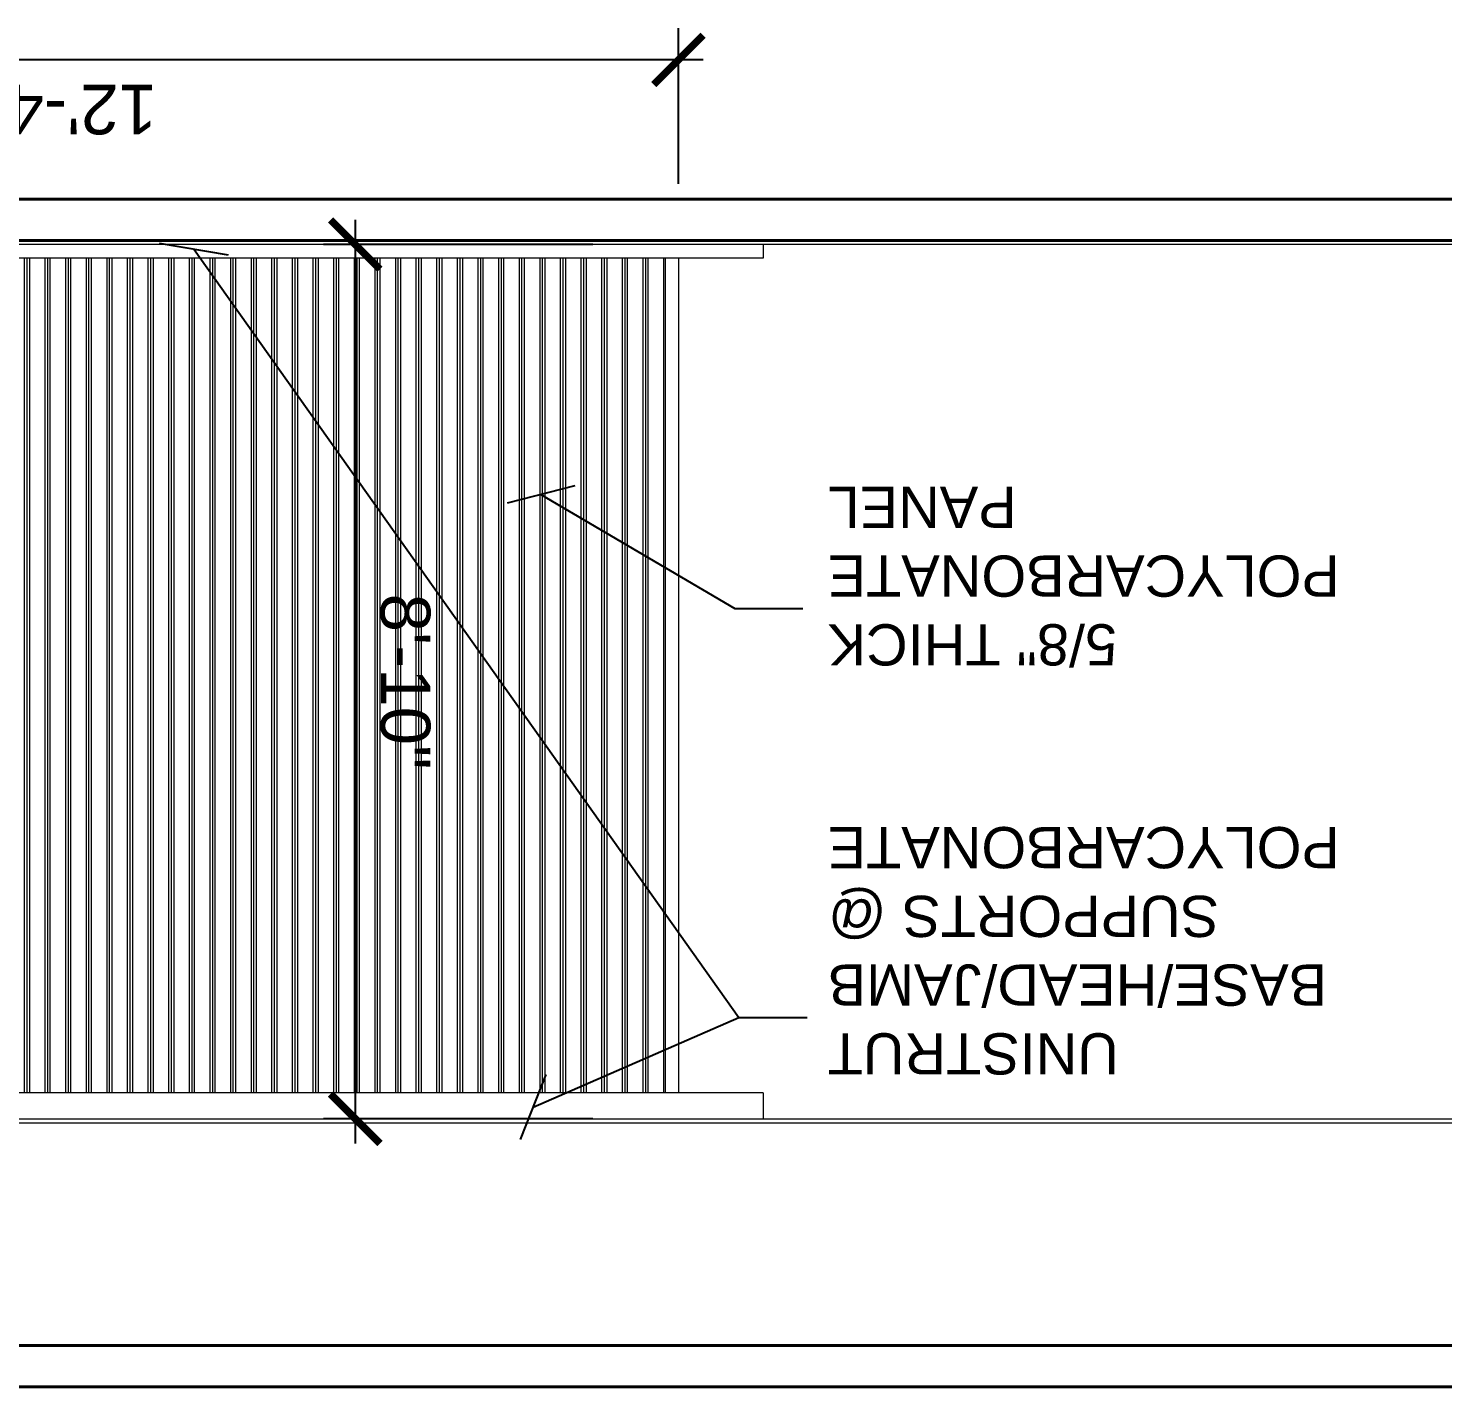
# Model space of a CAD drawing. Extents: x 65572 to 72871, y 30718 to 33858.
# Drawn here: x 66078 to 66249.4, y 30738.6 to 30903.3 of the extents above; entities that cross this region are included whole.
import ezdxf

# ---------------------------------------------------------------- set-up
doc = ezdxf.new("R2010")
doc.units = 0
doc.header["$LTSCALE"] = 0.5
doc.header["$MEASUREMENT"] = 0
doc.layers.get('0').update_dxf_attribs({"color": 20, "linetype": 'CONTINUOUS'})
doc.layers.get('DEFPOINTS').update_dxf_attribs({"linetype": 'CONTINUOUS', "lineweight": 5})
for name, color, linetype, lineweight in [('Annotations', 40, 'CONTINUOUS', 5), ('Framing', 142, 'CONTINUOUS', 13), ('Hatches', 8, 'CONTINUOUS', 5), ('Structure', 7, 'CONTINUOUS', 40), ('Viewed', 150, 'CONTINUOUS', 9)]:
    doc.layers.add(name, color=color, linetype=linetype, lineweight=lineweight)
doc.styles.get("Standard").update_dxf_attribs({"font": 'arial.ttf'})
doc.dimstyles.new('ARCH', dxfattribs={"dimscale": 96, "dimtxt": 0.0625, "dimasz": 0.0625, "dimexe": 0.04, "dimexo": 0.09375, "dimgap": 0.03125, "dimtad": 1, "dimdec": 0, "dimrnd": 0.0625, "dimzin": 3, "dimdsep": 46, "dimlunit": 4, "dimtxsty": 'Standard', "dimblk1": 'ARCHTICK', "dimblk2": 'ARCHTICK', "dimsah": 1, "dimcen": 0, "dimdle": 0.03125, "dimclrd": 256, "dimclre": 256, "dimclrt": 256, "dimazin": 0, "dimtfac": 1, "dimtdec": 0, "dimtmove": 2, "dimatfit": 3, "dimldrblk": 'OBLIQUE', "dimfxl": 0.3, "dimfxlon": 1, "dimfrac": 2, "dimarcsym": 0})

# ---------------------------------------------------------------- blocks, each defined once
blk = doc.blocks.new('_ArchTick')
at = {"const_width": 0.15}
blk.add_lwpolyline([(-0.5, -0.5), (0.5, 0.5)], dxfattribs=at)
blk = doc.blocks.new('*D98')
at = {"layer": 'Annotations', "linetype": 'ByBlock', "lineweight": -2}
for p, q in [((66117.6, 30880.05), (66117.6, 30768.06)), ((66146.4, 30877.05), (66113.76, 30877.05)), ((66146.4, 30771.06), (66113.76, 30771.06))]:
    blk.add_line(p, q, dxfattribs=at)
at = {"layer": 'DEFPOINTS', "color": 0}
for p in [(66167.05, 30877.05), (66117.6, 30771.06), (66167.05, 30771.06)]:
    blk.add_point(p, dxfattribs=at)
at = {"layer": 'Annotations', "lineweight": -2, "xscale": 6, "yscale": 6, "zscale": 6}
for p, rotation in [((66117.6, 30877.05), 90), ((66117.6, 30771.06), 270)]:
    blk.add_blockref('_ArchTick', p, dxfattribs=dict(at, rotation=rotation))
at = {"layer": 'Annotations', "insert": (66123.66, 30824.06), "char_height": 6, "attachment_point": 5, "rotation": 270}
blk.add_mtext('8\'-10"', dxfattribs=at)
blk = doc.blocks.new('_Oblique')
at = {"lineweight": -2}
blk.add_line((-0.5, -0.5), (0.5, 0.5), dxfattribs=at)
blk = doc.blocks.new('*D99')
at = {"layer": 'Annotations', "linetype": 'ByBlock', "lineweight": -2}
for p, q in [((66009.02, 30884.42), (66009.02, 30903.28)), ((66156.78, 30884.42), (66156.78, 30903.28)), ((66159.78, 30899.44), (66006.02, 30899.44))]:
    blk.add_line(p, q, dxfattribs=at)
at = {"layer": 'DEFPOINTS', "color": 0}
for p in [(66009.02, 30899.44), (66009.02, 30875.42), (66156.78, 30875.42)]:
    blk.add_point(p, dxfattribs=at)
at = {"layer": 'Annotations', "lineweight": -2, "xscale": 6, "yscale": 6, "zscale": 6, "rotation": 180}
blk.add_blockref('_ArchTick', (66009.02, 30899.44), dxfattribs=at)
at = {"layer": 'Annotations', "lineweight": -2, "xscale": 6, "yscale": 6, "zscale": 6}
blk.add_blockref('_ArchTick', (66156.78, 30899.44), dxfattribs=at)
at = {"layer": 'Annotations', "insert": (66082.9, 30893.42), "char_height": 6, "attachment_point": 5, "rotation": 180}
blk.add_mtext('12\'-4"', dxfattribs=at)

msp = doc.modelspace()

# ---------------------------------------------------------------- hatches: boundary and pattern name
at = {"layer": 'Hatches', "linetype": 'ByBlock', "true_color": 0xc9c9c9}
h = msp.add_hatch(dxfattribs=at)
h.set_pattern_fill('PLAST', color=9, scale=10, angle=90, style=0)
h.set_pattern_definition([(-90, (0, 0), (2.5, 2e-16), []), (-90, (0.3125, 2e-17), (2.5, 2e-16), []), (-90, (0.625, 4e-17), (2.5, 2e-16), [])])
h.paths.add_polyline_path([(66009.017974, 30875.421502), (66009.017974, 30774.209304), (66155.157174, 30774.209304), (66155.157174, 30875.421502)])

# ---------------------------------------------------------------- linework, layer by layer
at = {"layer": 'Framing'}
for p, q in [((66167.053202, 30877.046502), (65921.122504, 30877.046502)), ((66520.622504, 30877.046502), (65921.199345, 30877.046502)), ((66063.622504, 30771.064773), (66270.622504, 30771.064773)), ((66063.622504, 30770.564773), (66270.622504, 30770.564773))]:
    msp.add_line(p, q, dxfattribs=at)
at = {"layer": 'Structure'}
for p, q in [((66511.122504, 30882.546502), (65880.894981, 30882.546502)), ((66523.199345, 30877.546502), (65880.894981, 30877.546502)), ((65880.894981, 30743.564773), (66511.122504, 30743.564773)), ((65880.894981, 30738.564773), (66511.122504, 30738.564773))]:
    msp.add_line(p, q, dxfattribs=at)
at = {"layer": 'Viewed'}
for p, q in [((66167.053202, 30877.046502), (66167.053202, 30875.421502)), ((66167.053202, 30875.421502), (66008.163665, 30875.421502)), ((66155.157174, 30875.421502), (66155.157174, 30774.209304)), ((66156.782174, 30875.421502), (66156.782174, 30774.209304)), ((66167.053202, 30774.209304), (65921.122504, 30774.209304)), ((66167.053202, 30774.209304), (66156.782174, 30774.209304)), ((66167.053202, 30774.209304), (66167.053202, 30771.064773))]:
    msp.add_line(p, q, dxfattribs=at)

# ---------------------------------------------------------------- texts
at = {"layer": 'Annotations', "char_height": 5, "attachment_point": 3, "rotation": 180}
for s, insert, width in [('{5/8" THICK POLYCARBONATE PANEL }', (66174.881265, 30826.019713), 60.99887021), ('{UNISTRUT BASE/HEAD/JAMB SUPPORTS @ POLYCARBONATE}', (66174.881265, 30776.424903), 94.75322167)]:
    msp.add_mtext(s, dxfattribs=dict(at, insert=insert, width=width))

# ---------------------------------------------------------------- dimensions: what is measured, and where the dimension line sits
at = {"layer": 'Annotations', "linetype": 'ByBlock'}
for base, p1, p2, angle, picture, middle in [((66009.017974, 30899.43585), (66156.782174, 30875.421502), (66009.017974, 30875.421502), 180, '*D99', (66082.900074, 30893.42385)), ((66117.596238, 30771.064773), (66167.053202, 30877.046502), (66167.053202, 30771.064773), 270, '*D98', (66123.659238, 30824.055637))]:
    dim = msp.add_linear_dim(base=base, p1=p1, p2=p2, angle=angle, dimstyle='ARCH', dxfattribs=at)
    dim.commit()
    dim.dimension.update_dxf_attribs({"geometry": picture, "text_midpoint": middle})

# ---------------------------------------------------------------- leaders
for points in [[(66098.053961, 30876.45928), (66164.112128, 30783.33886), (66172.385516, 30783.33886)], [(66140.112261, 30846.750229), (66163.608684, 30832.93367), (66171.882072, 30832.93367)], [(66139.153153, 30772.473346), (66164.112128, 30783.33886), (66172.385516, 30783.33886)]]:
    msp.add_leader(points, dimstyle='ARCH', dxfattribs=at)

doc.saveas('drawing.dxf')
